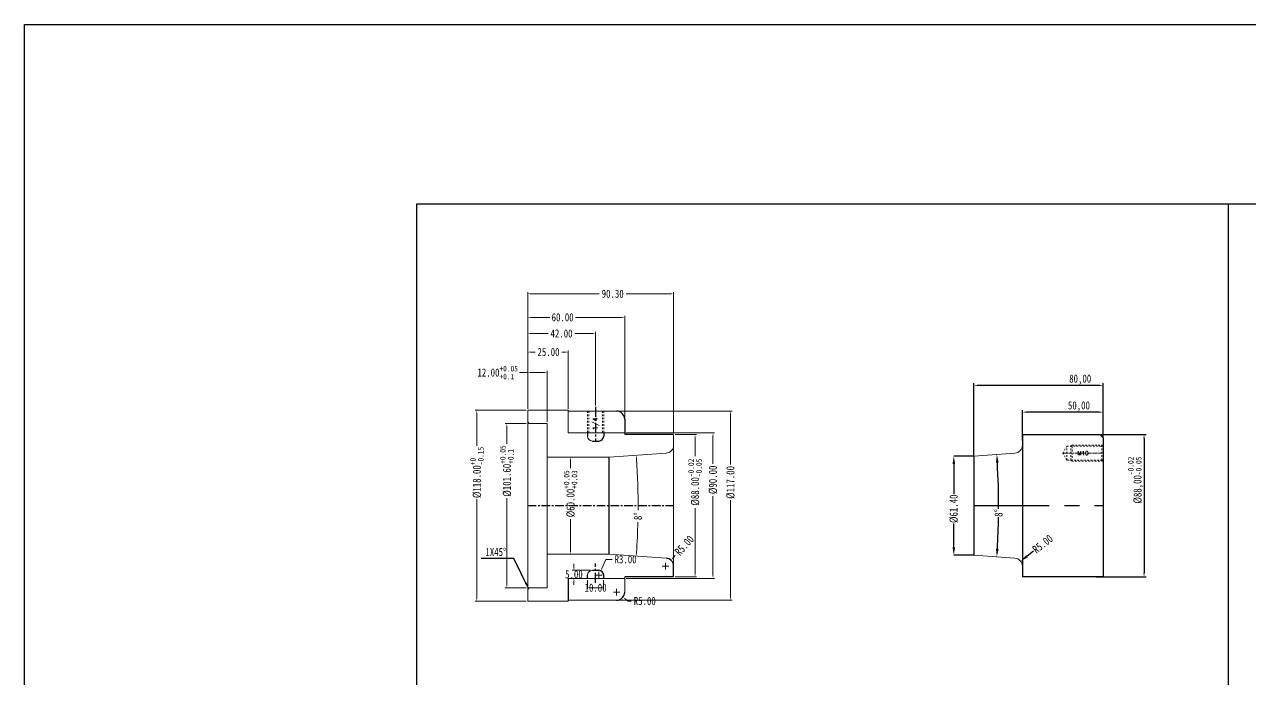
# Model space of a CAD drawing. Header units: millimetres. Extents: x -1495 to -116, y -3881 to 1305.
# Drawn here: x -1495 to -737, y 900 to 1305 of the extents above; entities that cross this region are included whole.
import ezdxf
from ezdxf.enums import TextEntityAlignment as Align

# ---------------------------------------------------------------- set-up
doc = ezdxf.new("R2010")
doc.units = ezdxf.units.MM
doc.header["$LTSCALE"] = 16.335
doc.header["$PDMODE"] = 3
doc.header["$PDSIZE"] = 0.3125
doc.linetypes.add('CENTER', pattern=[0.6, 0.375, -0.075, 0.075, -0.075])
doc.linetypes.add('HIDDEN', pattern=[0.2, 0.1, -0.1])
doc.layers.get('0').update_dxf_attribs({"linetype": 'CONTINUOUS'})
doc.layers.get('Defpoints').update_dxf_attribs({"linetype": 'CONTINUOUS'})
doc.layers.add('screw', color=33, linetype='CONTINUOUS', lineweight=13)
doc.styles.add('frame', font='PMingLiU.ttf')
doc.styles.get("Standard").update_dxf_attribs({"font": 'txt', "width": 0.8})
doc.styles.add('TXT', font='txt.shx', dxfattribs={"bigfont": 'gbcbig.shx'})
doc.dimstyles.new('ISO-25', dxfattribs={"dimtxt": 3.5, "dimasz": 2.5, "dimexe": 0.5, "dimexo": 0, "dimtad": 1, "dimdsep": 46, "dimtxsty": 'frame', "dimcen": 0.09, "dimclrd": 256, "dimclre": 256, "dimclrt": 256, "dimadec": 0, "dimazin": 0, "dimtfac": 1, "dimtmove": 0, "dimatfit": 3, "dimfxl": 0, "dimarcsym": 0})
doc.dimstyles.new('mold', dxfattribs={"dimtxt": 5, "dimasz": 2.5, "dimexe": 1.25, "dimexo": 0.625, "dimtad": 1, "dimzin": 1, "dimtxsty": 'Standard', "dimcen": 0, "dimclrd": 3, "dimclre": 3, "dimclrt": 2, "dimadec": 0, "dimazin": 0, "dimtfac": 1, "dimtofl": 0, "dimtmove": 0, "dimatfit": 3, "dimfxl": 0, "dimarcsym": 0})
doc.dimstyles.get("Standard").update_dxf_attribs({"dimtxt": 0.15625, "dimasz": 0.1875, "dimexe": 0.125, "dimexo": 0.0625, "dimtad": 0, "dimtih": 1, "dimtoh": 1, "dimdsep": 46, "dimtxsty": 'Standard', "dimcen": 0.09, "dimadec": 0, "dimazin": 0, "dimtp": 0.01, "dimtm": 0.01, "dimtfac": 1, "dimtofl": 0, "dimtmove": 0, "dimatfit": 3, "dimfxl": 0, "dimtolj": 1, "dimarcsym": 0})
doc.dimstyles.new('STANDARD$0', dxfattribs={"dimscale": 2, "dimtxt": 3, "dimasz": 3, "dimexe": 1.25, "dimexo": 0.625, "dimgap": 0.5, "dimtad": 0, "dimdsep": 46, "dimlunit": 6, "dimtxsty": 'Standard', "dimblk": 'CLOSEDBLANK', "dimcen": 0, "dimclrt": 2, "dimazin": 2, "dimtfac": 2, "dimtmove": 1, "dimatfit": 3, "dimfxl": 0, "dimtolj": 1, "dimtzin": 0, "dimarcsym": 0})

# ---------------------------------------------------------------- blocks, each defined once
blk = doc.blocks.new('*D175')
at = {"color": 1, "lineweight": 0}
for p, q in [((-1185.06, 1058.44), (-1197.97, 1058.44)), ((-1185.06, 956.84), (-1197.97, 956.84))]:
    blk.add_line(p, q, dxfattribs=at)
at = {"color": 0, "lineweight": 0}
for p, q in [((-1196.97, 1056.44), (-1196.97, 1045.89)), ((-1196.97, 958.84), (-1196.97, 1012.29))]:
    blk.add_line(p, q, dxfattribs=at)
at = {"color": 0}
for points in [[(-1197.31, 1056.44), (-1196.64, 1056.44), (-1196.97, 1058.44)], [(-1197.31, 958.84), (-1196.64, 958.84), (-1196.97, 956.84)]]:
    blk.add_solid(points, dxfattribs=at)
at = {"layer": 'Defpoints', "color": 0}
for p in [(-1184.06, 1058.44), (-1196.97, 956.84), (-1184.06, 956.84)]:
    blk.add_point(p, dxfattribs=at)
at = {"color": 0, "lineweight": 0, "insert": (-1196.97, 1029.09), "char_height": 5, "attachment_point": 5, "rotation": 90}
blk.add_mtext('\\A1;%%C101.60{\\H0.7x;\\S+0.05^ +0.1;}', dxfattribs=at)
blk = doc.blocks.new('*D176')
at = {"color": 0, "lineweight": 0}
for p, q in [((-1184.06, 1090.01), (-1189.18, 1090.01)), ((-1174.06, 1090.01), (-1182.06, 1090.01))]:
    blk.add_line(p, q, dxfattribs=at)
at = {"color": 1, "lineweight": 0}
for p, q in [((-1184.06, 1067.64), (-1184.06, 1091.01)), ((-1172.06, 1059.44), (-1172.06, 1091.01))]:
    blk.add_line(p, q, dxfattribs=at)
at = {"color": 0}
for points in [[(-1182.06, 1090.35), (-1182.06, 1089.68), (-1184.06, 1090.01)], [(-1174.06, 1090.35), (-1174.06, 1089.68), (-1172.06, 1090.01)]]:
    blk.add_solid(points, dxfattribs=at)
at = {"layer": 'Defpoints', "color": 0}
for p in [(-1172.06, 1090.01), (-1184.06, 1066.64), (-1172.06, 1058.44)]:
    blk.add_point(p, dxfattribs=at)
at = {"color": 0, "lineweight": 0, "insert": (-1202.64, 1090.01), "char_height": 5, "attachment_point": 5}
blk.add_mtext('\\A1;12.00{\\H0.7x;\\S+0.05^ +0.1;}', dxfattribs=at)
blk = doc.blocks.new('*D177')
at = {"color": 1, "lineweight": 0}
for p, q in [((-1185.06, 1066.64), (-1216.57, 1066.64)), ((-1185.06, 948.64), (-1216.57, 948.64))]:
    blk.add_line(p, q, dxfattribs=at)
at = {"color": 0, "lineweight": 0}
for p, q in [((-1215.57, 1064.64), (-1215.57, 1044.76)), ((-1215.57, 950.64), (-1215.57, 1011.63))]:
    blk.add_line(p, q, dxfattribs=at)
at = {"color": 0}
for points in [[(-1215.9, 1064.64), (-1215.23, 1064.64), (-1215.57, 1066.64)], [(-1215.9, 950.64), (-1215.23, 950.64), (-1215.57, 948.64)]]:
    blk.add_solid(points, dxfattribs=at)
at = {"layer": 'Defpoints', "color": 0}
for p in [(-1184.06, 1066.64), (-1215.57, 948.64), (-1184.06, 948.64)]:
    blk.add_point(p, dxfattribs=at)
at = {"color": 0, "lineweight": 0, "insert": (-1215.57, 1028.19), "char_height": 5, "attachment_point": 5, "rotation": 90}
blk.add_mtext('\\A1;%%C118.00{\\H0.7x;\\S+0^ -0.15;}', dxfattribs=at)
blk = doc.blocks.new('*D178')
at = {"color": 1, "lineweight": 0}
for p, q in [((-1171.06, 1037.64), (-1156.59, 1037.64)), ((-1171.06, 977.64), (-1156.59, 977.64))]:
    blk.add_line(p, q, dxfattribs=at)
at = {"color": 0, "lineweight": 0}
for p, q in [((-1157.59, 1035.64), (-1157.59, 1030.79)), ((-1157.59, 979.64), (-1157.59, 999.19))]:
    blk.add_line(p, q, dxfattribs=at)
at = {"color": 0}
for points in [[(-1157.93, 1035.64), (-1157.26, 1035.64), (-1157.59, 1037.64)], [(-1157.93, 979.64), (-1157.26, 979.64), (-1157.59, 977.64)]]:
    blk.add_solid(points, dxfattribs=at)
at = {"layer": 'Defpoints', "color": 0}
for p in [(-1172.06, 1037.64), (-1172.06, 977.64), (-1157.59, 977.64)]:
    blk.add_point(p, dxfattribs=at)
at = {"color": 0, "lineweight": 0, "insert": (-1157.59, 1014.99), "char_height": 5, "attachment_point": 5, "rotation": 90}
blk.add_mtext('\\A1;%%C60.00{\\H0.7x;\\S+0.05^ +0.03;}', dxfattribs=at)
blk = doc.blocks.new('*D179')
at = {"color": 1, "lineweight": 0}
for p, q in [((-1147.06, 961.64), (-1147.06, 955.87)), ((-1137.06, 961.64), (-1137.06, 955.87))]:
    blk.add_line(p, q, dxfattribs=at)
at = {"color": 0, "lineweight": 0}
blk.add_line((-1145.06, 956.87), (-1139.06, 956.87), dxfattribs=at)
at = {"color": 0}
for points in [[(-1145.06, 957.21), (-1145.06, 956.54), (-1147.06, 956.87)], [(-1139.06, 957.21), (-1139.06, 956.54), (-1137.06, 956.87)]]:
    blk.add_solid(points, dxfattribs=at)
at = {"layer": 'Defpoints', "color": 0}
for p in [(-1147.06, 962.64), (-1137.06, 962.64), (-1137.06, 956.87)]:
    blk.add_point(p, dxfattribs=at)
at = {"color": 0, "lineweight": 0, "insert": (-1142.06, 956.87), "char_height": 5, "attachment_point": 5}
blk.add_mtext('\\A1;10.00', dxfattribs=at)
blk = doc.blocks.new('*D180')
at = {"color": 0, "lineweight": 0}
for p, q in [((-1135.65, 974.41), (-1138, 969.2)), ((-1131.82, 974.41), (-1135.65, 974.41))]:
    blk.add_line(p, q, dxfattribs=at)
at = {"color": 1, "lineweight": 0}
for p, q in [((-1142.06, 964.64), (-1138.06, 964.64)), ((-1140.06, 962.64), (-1140.06, 966.64))]:
    blk.add_line(p, q, dxfattribs=at)
at = {"color": 0}
blk.add_solid([(-1138.31, 969.34), (-1137.7, 969.06), (-1138.82, 967.38)], dxfattribs=at)
at = {"layer": 'Defpoints', "color": 0}
for p in [(-1140.06, 964.64), (-1138.82, 967.38)]:
    blk.add_point(p, dxfattribs=at)
at = {"color": 0, "lineweight": 0, "insert": (-1123.48, 974.41), "char_height": 5, "attachment_point": 5}
blk.add_mtext('\\A1;R3.00', dxfattribs=at)
blk = doc.blocks.new('*D201')
at = {"color": 1, "lineweight": 0}
for p, q in [((-1184.06, 1067.64), (-1184.06, 1103.68)), ((-1159.06, 1067.64), (-1159.06, 1103.68))]:
    blk.add_line(p, q, dxfattribs=at)
at = {"color": 0, "lineweight": 0}
for p, q in [((-1182.06, 1102.68), (-1179.53, 1102.68)), ((-1161.06, 1102.68), (-1162.86, 1102.68))]:
    blk.add_line(p, q, dxfattribs=at)
at = {"color": 0}
for points in [[(-1182.06, 1103.01), (-1182.06, 1102.35), (-1184.06, 1102.68)], [(-1161.06, 1103.01), (-1161.06, 1102.35), (-1159.06, 1102.68)]]:
    blk.add_solid(points, dxfattribs=at)
at = {"layer": 'Defpoints', "color": 0}
for p in [(-1184.06, 1102.68), (-1184.06, 1066.64), (-1159.06, 1066.64)]:
    blk.add_point(p, dxfattribs=at)
at = {"color": 0, "lineweight": 0, "insert": (-1171.2, 1102.68), "char_height": 5, "attachment_point": 5}
blk.add_mtext('\\A1;25.00', dxfattribs=at)
blk = doc.blocks.new('*D202')
at = {"color": 1, "lineweight": 0}
for p, q in [((-1184.06, 1083.33), (-1184.06, 1115.17)), ((-1142.06, 1069.72), (-1142.06, 1115.17))]:
    blk.add_line(p, q, dxfattribs=at)
at = {"color": 0, "lineweight": 0}
for p, q in [((-1182.06, 1114.17), (-1171.48, 1114.17)), ((-1144.06, 1114.17), (-1154.82, 1114.17))]:
    blk.add_line(p, q, dxfattribs=at)
at = {"color": 0}
for points in [[(-1182.06, 1114.51), (-1182.06, 1113.84), (-1184.06, 1114.17)], [(-1144.06, 1114.51), (-1144.06, 1113.84), (-1142.06, 1114.17)]]:
    blk.add_solid(points, dxfattribs=at)
at = {"layer": 'Defpoints', "color": 0}
for p in [(-1184.06, 1114.17), (-1184.06, 1082.33), (-1142.06, 1068.72)]:
    blk.add_point(p, dxfattribs=at)
at = {"color": 0, "lineweight": 0, "insert": (-1163.15, 1114.17), "char_height": 5, "attachment_point": 5}
blk.add_mtext('\\A1;42.00', dxfattribs=at)
blk = doc.blocks.new('*D203')
at = {"color": 1, "lineweight": 0}
for p, q in [((-1128.06, 1066.14), (-1057.54, 1066.14)), ((-1128.06, 949.14), (-1057.54, 949.14))]:
    blk.add_line(p, q, dxfattribs=at)
at = {"color": 0, "lineweight": 0}
for p, q in [((-1058.54, 1064.14), (-1058.54, 1033.02)), ((-1058.54, 951.14), (-1058.54, 1011.02))]:
    blk.add_line(p, q, dxfattribs=at)
at = {"color": 0}
for points in [[(-1058.88, 1064.14), (-1058.21, 1064.14), (-1058.54, 1066.14)], [(-1058.88, 951.14), (-1058.21, 951.14), (-1058.54, 949.14)]]:
    blk.add_solid(points, dxfattribs=at)
at = {"layer": 'Defpoints', "color": 0}
for p in [(-1129.06, 1066.14), (-1129.06, 949.14), (-1058.54, 949.14)]:
    blk.add_point(p, dxfattribs=at)
at = {"color": 0, "lineweight": 0, "insert": (-1058.54, 1022.02), "char_height": 5, "attachment_point": 5, "rotation": 90}
blk.add_mtext('\\A1;%%c117.00', dxfattribs=at)
blk = doc.blocks.new('*D181')
at = {"color": 0, "lineweight": 0}
for p, q in [((-1155.46, 969.64), (-1155.46, 971.64)), ((-1155.46, 960.64), (-1155.46, 958.64))]:
    blk.add_line(p, q, dxfattribs=at)
at = {"color": 1, "lineweight": 0}
for p, q in [((-1145.49, 967.64), (-1156.46, 967.64)), ((-1145.49, 962.64), (-1156.46, 962.64))]:
    blk.add_line(p, q, dxfattribs=at)
at = {"color": 0}
for points in [[(-1155.79, 969.64), (-1155.12, 969.64), (-1155.46, 967.64)], [(-1155.79, 960.64), (-1155.12, 960.64), (-1155.46, 962.64)]]:
    blk.add_solid(points, dxfattribs=at)
at = {"layer": 'Defpoints', "color": 0}
for p in [(-1144.49, 967.64), (-1155.46, 962.64), (-1144.49, 962.64)]:
    blk.add_point(p, dxfattribs=at)
at = {"color": 0, "lineweight": 0, "insert": (-1155.46, 965.14), "char_height": 5, "attachment_point": 5}
blk.add_mtext('\\A1;5.00', dxfattribs=at)
blk = doc.blocks.new('*D204')
at = {"color": 1, "lineweight": 0}
for p, q in [((-1129.06, 952.14), (-1129.06, 956.14)), ((-1131.06, 954.14), (-1127.06, 954.14))]:
    blk.add_line(p, q, dxfattribs=at)
at = {"color": 0, "lineweight": 0}
for p, q in [((-1121.97, 948.6), (-1123.54, 949.83)), ((-1119.97, 948.6), (-1121.97, 948.6))]:
    blk.add_line(p, q, dxfattribs=at)
at = {"color": 0}
blk.add_solid([(-1123.34, 950.1), (-1123.75, 949.57), (-1125.12, 951.06)], dxfattribs=at)
at = {"layer": 'Defpoints', "color": 0}
for p in [(-1129.06, 954.14), (-1125.12, 951.06)]:
    blk.add_point(p, dxfattribs=at)
at = {"color": 0, "lineweight": 0, "insert": (-1111.63, 948.6), "char_height": 5, "attachment_point": 5}
blk.add_mtext('\\A1;R5.00', dxfattribs=at)
blk = doc.blocks.new('*D182')
at = {"color": 1, "lineweight": 0}
for p, q in [((-1092.76, 1051.64), (-1079.52, 1051.64)), ((-1092.76, 963.64), (-1079.52, 963.64))]:
    blk.add_line(p, q, dxfattribs=at)
at = {"color": 0, "lineweight": 0}
for p, q in [((-1080.52, 1049.64), (-1080.52, 1038.32)), ((-1080.52, 965.64), (-1080.52, 1006.05))]:
    blk.add_line(p, q, dxfattribs=at)
at = {"color": 0}
for points in [[(-1080.85, 1049.64), (-1080.19, 1049.64), (-1080.52, 1051.64)], [(-1080.85, 965.64), (-1080.19, 965.64), (-1080.52, 963.64)]]:
    blk.add_solid(points, dxfattribs=at)
at = {"layer": 'Defpoints', "color": 0}
for p in [(-1093.76, 1051.64), (-1093.76, 963.64), (-1080.52, 963.64)]:
    blk.add_point(p, dxfattribs=at)
at = {"color": 0, "lineweight": 0, "insert": (-1080.52, 1022.18), "char_height": 5, "attachment_point": 5, "rotation": 90}
blk.add_mtext('\\A1;%%C88.00{\\H0.7x;\\S-0.02^ -0.05;}', dxfattribs=at)
blk = doc.blocks.new('*D183')
at = {"color": 1, "lineweight": 0}
for p, q in [((-1184.06, 1067.64), (-1184.06, 1139.74)), ((-1093.76, 1052.64), (-1093.76, 1139.74))]:
    blk.add_line(p, q, dxfattribs=at)
at = {"color": 0, "lineweight": 0}
for p, q in [((-1182.06, 1138.74), (-1139.8, 1138.74)), ((-1095.76, 1138.74), (-1123.14, 1138.74))]:
    blk.add_line(p, q, dxfattribs=at)
at = {"color": 0}
for points in [[(-1182.06, 1139.08), (-1182.06, 1138.41), (-1184.06, 1138.74)], [(-1095.76, 1139.08), (-1095.76, 1138.41), (-1093.76, 1138.74)]]:
    blk.add_solid(points, dxfattribs=at)
at = {"layer": 'Defpoints', "color": 0}
for p in [(-1093.76, 1138.74), (-1184.06, 1066.64), (-1093.76, 1051.64)]:
    blk.add_point(p, dxfattribs=at)
at = {"color": 0, "lineweight": 0, "insert": (-1131.47, 1138.74), "char_height": 5, "attachment_point": 5}
blk.add_mtext('\\A1;90.30', dxfattribs=at)
blk = doc.blocks.new('*D184')
at = {"color": 1, "lineweight": 0}
for p, q in [((-1123.06, 1052.64), (-1068.41, 1052.64)), ((-1123.06, 962.64), (-1068.41, 962.64))]:
    blk.add_line(p, q, dxfattribs=at)
at = {"color": 0, "lineweight": 0}
for p, q in [((-1069.41, 1050.64), (-1069.41, 1033.61)), ((-1069.41, 964.64), (-1069.41, 1013.61))]:
    blk.add_line(p, q, dxfattribs=at)
at = {"color": 0}
for points in [[(-1069.74, 1050.64), (-1069.08, 1050.64), (-1069.41, 1052.64)], [(-1069.74, 964.64), (-1069.08, 964.64), (-1069.41, 962.64)]]:
    blk.add_solid(points, dxfattribs=at)
at = {"layer": 'Defpoints', "color": 0}
for p in [(-1124.06, 1052.64), (-1124.06, 962.64), (-1069.41, 962.64)]:
    blk.add_point(p, dxfattribs=at)
at = {"color": 0, "lineweight": 0, "insert": (-1069.41, 1023.61), "char_height": 5, "attachment_point": 5, "rotation": 90}
blk.add_mtext('\\A1;%%c90.00', dxfattribs=at)
blk = doc.blocks.new('*D205')
at = {"color": 1, "lineweight": 0}
for p, q in [((-1184.06, 1127.8), (-1184.06, 1123.17)), ((-1124.06, 1062.14), (-1124.06, 1125.17))]:
    blk.add_line(p, q, dxfattribs=at)
at = {"color": 0, "lineweight": 0}
for p, q in [((-1182.06, 1124.17), (-1170.45, 1124.17)), ((-1126.06, 1124.17), (-1154.45, 1124.17))]:
    blk.add_line(p, q, dxfattribs=at)
at = {"color": 0}
for points in [[(-1182.06, 1124.5), (-1182.06, 1123.84), (-1184.06, 1124.17)], [(-1126.06, 1124.5), (-1126.06, 1123.84), (-1124.06, 1124.17)]]:
    blk.add_solid(points, dxfattribs=at)
at = {"layer": 'Defpoints', "color": 0}
for p in [(-1184.06, 1128.8), (-1184.06, 1124.17), (-1124.06, 1061.14)]:
    blk.add_point(p, dxfattribs=at)
at = {"color": 0, "lineweight": 0, "insert": (-1162.45, 1124.17), "char_height": 5, "attachment_point": 5}
blk.add_mtext('\\A1;60.00', dxfattribs=at)
blk = doc.blocks.new('*D206')
at = {"color": 0, "lineweight": 0}
for start, end in [(359.63334, 3.74364), (356.25636, 358.69335)]:
    blk.add_arc((-1562.78, 1007.64), 447, start, end, dxfattribs=at)
at = {"color": 0}
for points in [[(-1117.07, 1036.8), (-1116.4, 1036.85), (-1116.87, 1038.82)], [(-1116.4, 978.43), (-1117.07, 978.48), (-1116.87, 976.46)]]:
    blk.add_solid(points, dxfattribs=at)
at = {"layer": 'Defpoints', "color": 0}
for p in [(-1098.41, 1040.11), (-1133.76, 1037.64), (-1115.9, 1018.04), (-1133.76, 977.64), (-1098.41, 975.17)]:
    blk.add_point(p, dxfattribs=at)
at = {"color": 0, "lineweight": 0, "insert": (-1115.83, 1001.11), "char_height": 5, "attachment_point": 5, "rotation": 89.16335}
blk.add_mtext('\\A1;8°', dxfattribs=at)
blk = doc.blocks.new('*D207')
at = {"color": 1, "lineweight": 0}
for p, q in [((-1098.76, 968.18), (-1098.76, 972.18)), ((-1100.76, 970.18), (-1096.76, 970.18))]:
    blk.add_line(p, q, dxfattribs=at)
at = {"color": 0, "lineweight": 0}
blk.add_line((-1092.73, 976.87), (-1094.07, 975.38), dxfattribs=at)
at = {"color": 0}
blk.add_solid([(-1094.32, 975.61), (-1093.82, 975.16), (-1095.41, 973.9)], dxfattribs=at)
at = {"layer": 'Defpoints', "color": 0}
for p in [(-1095.41, 973.9), (-1098.76, 970.18)]:
    blk.add_point(p, dxfattribs=at)
at = {"color": 0, "lineweight": 0, "insert": (-1087.15, 983.06), "char_height": 5, "attachment_point": 5, "rotation": 47.97658}
blk.add_mtext('\\A1;R5.00', dxfattribs=at)
blk = doc.blocks.new('*D188')
at = {"color": 3, "lineweight": -2}
for p, q in [((-877.98, 1048.04), (-877.98, 1066.76)), ((-830.48, 1065.51), (-875.48, 1065.51)), ((-827.98, 1050.27), (-827.98, 1066.76))]:
    blk.add_line(p, q, dxfattribs=at)
at = {"color": 3}
for points in [[(-875.48, 1065.93), (-875.48, 1065.09), (-877.98, 1065.51)], [(-830.48, 1065.93), (-830.48, 1065.09), (-827.98, 1065.51)]]:
    blk.add_solid(points, dxfattribs=at)
at = {"layer": 'Defpoints', "color": 0}
for p in [(-877.98, 1065.51), (-877.98, 1047.42), (-827.98, 1049.64)]:
    blk.add_point(p, dxfattribs=at)
at = {"color": 2, "insert": (-842.98, 1069.05), "char_height": 5, "attachment_point": 5}
blk.add_mtext('50,00', dxfattribs=at)
blk = doc.blocks.new('*D189')
at = {"color": 3, "lineweight": -2}
for p, q in [((-907.98, 1038.97), (-907.98, 1083.34)), ((-830.48, 1082.09), (-905.48, 1082.09)), ((-827.98, 1050.27), (-827.98, 1083.34))]:
    blk.add_line(p, q, dxfattribs=at)
at = {"color": 3}
for points in [[(-905.48, 1082.5), (-905.48, 1081.67), (-907.98, 1082.09)], [(-830.48, 1082.5), (-830.48, 1081.67), (-827.98, 1082.09)]]:
    blk.add_solid(points, dxfattribs=at)
at = {"layer": 'Defpoints', "color": 0}
for p in [(-907.98, 1082.09), (-827.98, 1049.64), (-907.98, 1038.34)]:
    blk.add_point(p, dxfattribs=at)
at = {"color": 2, "insert": (-842.19, 1085.63), "char_height": 5, "attachment_point": 5}
blk.add_mtext('80,00', dxfattribs=at)
blk = doc.blocks.new('*D190')
at = {"color": 3, "lineweight": -2}
for p, q in [((-829.36, 1051.64), (-801.44, 1051.64)), ((-802.69, 1049.14), (-802.69, 966.14)), ((-832.36, 963.64), (-801.44, 963.64))]:
    blk.add_line(p, q, dxfattribs=at)
at = {"color": 3}
for points in [[(-803.11, 1049.14), (-802.27, 1049.14), (-802.69, 1051.64)], [(-803.11, 966.14), (-802.27, 966.14), (-802.69, 963.64)]]:
    blk.add_solid(points, dxfattribs=at)
at = {"layer": 'Defpoints', "color": 0}
for p in [(-829.98, 1051.64), (-832.98, 963.64), (-802.69, 963.64)]:
    blk.add_point(p, dxfattribs=at)
at = {"color": 2, "insert": (-807.81, 1023.45), "char_height": 5, "attachment_point": 5, "rotation": 90}
blk.add_mtext('%%C88,00{\\H0.7x;\\S-0.02^ -0.05;}', dxfattribs=at)
blk = doc.blocks.new('*D212')
at = {"color": 4, "lineweight": -2}
for p, q in [((-907.98, 1038.34), (-920.41, 1038.34)), ((-920.41, 1033.34), (-920.41, 1014.7)), ((-920.41, 981.94), (-920.41, 996.7)), ((-907.98, 976.94), (-920.41, 976.94))]:
    blk.add_line(p, q, dxfattribs=at)
at = {"color": 4}
for points in [[(-921.24, 1033.34), (-919.58, 1033.34), (-920.41, 1038.34)], [(-921.24, 981.94), (-919.58, 981.94), (-920.41, 976.94)]]:
    blk.add_solid(points, dxfattribs=at)
at = {"layer": 'Defpoints', "color": 0}
for p in [(-907.98, 1038.34), (-920.41, 976.94), (-907.98, 976.94)]:
    blk.add_point(p, dxfattribs=at)
at = {"color": 6, "insert": (-920.41, 1005.7), "char_height": 5, "attachment_point": 5, "rotation": 90}
blk.add_mtext('\\A1;%%c61.40', dxfattribs=at)
blk = doc.blocks.new('*D213')
at = {"color": 4, "lineweight": -2}
for start, end in [(359.76395, 3.36943), (356.63057, 359.09134)]:
    blk.add_arc((-1347, 1007.64), 454.32, start, end, dxfattribs=at)
at = {"color": 4}
for points in [[(-894.3, 1034.29), (-892.64, 1034.4), (-893.79, 1039.33)], [(-892.64, 980.89), (-894.3, 980.99), (-893.79, 975.95)]]:
    blk.add_solid(points, dxfattribs=at)
at = {"layer": 'Defpoints', "color": 0}
for p in [(-882.63, 1040.11), (-907.98, 1038.34), (-892.8, 1018.21), (-907.98, 976.94), (-882.63, 975.17)]:
    blk.add_point(p, dxfattribs=at)
at = {"color": 6, "insert": (-892.7, 1003.1), "char_height": 5, "attachment_point": 5, "rotation": 89.42765}
blk.add_mtext('\\A1;8°', dxfattribs=at)
blk = doc.blocks.new('*D191')
at = {"color": 4, "lineweight": -2}
blk.add_line((-871.18, 979.44), (-875.11, 976.35), dxfattribs=at)
at = {"color": 4}
blk.add_solid([(-875.63, 977.01), (-874.6, 975.7), (-879.05, 973.27)], dxfattribs=at)
at = {"layer": 'Defpoints', "color": 0}
for p in [(-879.05, 973.27), (-882.98, 970.18)]:
    blk.add_point(p, dxfattribs=at)
at = {"color": 6, "insert": (-865.41, 983.96), "char_height": 5, "attachment_point": 5, "rotation": 38.10259}
blk.add_mtext('\\A1;R5.00', dxfattribs=at)

msp = doc.modelspace()

# ---------------------------------------------------------------- linework, layer by layer
at = {"ltscale": 0.5}
for p, q in [((-750.625, 1194.323), (-750.625, 508.609)), ((-1093.758, 963.641), (-1093.758, 970.182))]:
    msp.add_line(p, q, dxfattribs=at)
at = {"lineweight": 0}
for p, q in [((-1184.058, 1066.641), (-1159.058, 1066.641)), ((-1184.058, 1066.641), (-1184.058, 1059.441)), ((-1159.058, 1066.641), (-1159.058, 1052.641)), ((-1159.058, 1066.141), (-1129.058, 1066.141)), ((-1184.058, 1059.441), (-1183.058, 1058.441)), ((-1184.058, 1059.441), (-1184.058, 955.841)), ((-1172.058, 1058.441), (-1183.058, 1058.441)), ((-1172.058, 1058.441), (-1172.058, 1037.641)), ((-1159.058, 1052.641), (-1124.058, 1052.641)), ((-1093.758, 1051.641), (-1093.758, 1045.101)), ((-1133.758, 1037.641), (-1098.41, 1040.113)), ((-1093.758, 1045.101), (-1093.758, 970.182)), ((-907.983, 1038.341), (-882.634, 1040.113)), ((-1172.058, 1037.641), (-1172.058, 977.641)), ((-1172.058, 1037.641), (-1133.758, 1037.641)), ((-1172.058, 956.841), (-1172.058, 977.641)), ((-1172.058, 977.641), (-1133.758, 977.641)), ((-1133.758, 977.641), (-1098.41, 975.17)), ((-907.983, 976.942), (-882.634, 975.17)), ((-1124.058, 963.641), (-1124.058, 954.141)), ((-1183.058, 956.841), (-1184.058, 955.841)), ((-1184.058, 955.841), (-1184.058, 948.641)), ((-1172.058, 956.841), (-1183.058, 956.841)), ((-1159.058, 962.641), (-1124.058, 962.641)), ((-1184.058, 948.641), (-1159.058, 948.641)), ((-1159.058, 949.141), (-1129.058, 949.141))]:
    msp.add_line(p, q, dxfattribs=at)
at = {"color": 1, "linetype": 'CENTER'}
for p, q in [((-1142.058, 1068.723), (-1142.058, 1047.641)), ((-1142.058, 959.896), (-1142.058, 971.873))]:
    msp.add_line(p, q, dxfattribs=at)
for p, q in [((-1124.058, 1061.141), (-1124.058, 1051.641)), ((-1147.058, 1052.641), (-1147.058, 1050.641)), ((-1144.058, 1047.641), (-1140.058, 1047.641)), ((-1137.058, 1052.641), (-1137.058, 1050.641)), ((-1093.758, 1051.641), (-1124.058, 1051.641)), ((-877.983, 1051.642), (-877.983, 963.641)), ((-877.983, 1051.642), (-829.983, 1051.641)), ((-829.983, 1051.641), (-827.983, 1049.641)), ((-827.983, 1049.641), (-827.983, 963.642)), ((-1133.758, 977.641), (-1133.758, 1037.641)), ((-907.983, 1038.341), (-907.983, 976.942)), ((-1147.058, 962.641), (-1147.058, 964.641)), ((-1144.058, 967.641), (-1140.058, 967.641)), ((-1137.058, 962.641), (-1137.058, 964.641)), ((-1093.758, 963.641), (-1124.058, 963.641)), ((-827.983, 963.642), (-877.983, 963.641)), ((-1159.058, 962.641), (-1159.058, 948.641))]:
    msp.add_line(p, q)
at = {"color": 1, "linetype": 'CENTER', "ltscale": 0.870768}
msp.add_line((-1184.058, 1007.641), (-1093.758, 1007.641), dxfattribs=at)
at = {"color": 1, "linetype": 'CENTER', "ltscale": 7.62}
msp.add_line((-907.983, 1007.641), (-827.983, 1007.641), dxfattribs=at)
msp.add_lwpolyline([(-1495.417, 1305.363), (-115.894, 1305.363), (-115.894, -3881.077), (-1495.417, -3881.077)], close=True)
at = {"ltscale": 0.5}
msp.add_lwpolyline([(-1252.749, 1194.323), (-371.06, 1194.323), (-371.06, 508.609), (-1252.749, 508.609)], close=True, dxfattribs=at)
for centre, radius, start, end in [((-1129.058, 1061.141), 5, 0, 90), ((-1140.058, 1050.641), 3, 270, 0), ((-1140.058, 964.641), 3, 0, 90), ((-1129.058, 954.141), 5, 270, 0)]:
    msp.add_arc(centre, radius, start, end)
at = {"lineweight": 0}
for centre, radius, start, end in [((-1144.058, 1050.641), 3, 180, 270), ((-1098.758, 1045.101), 5, 274, 0), ((-882.983, 1045.101), 5, 274, 0), ((-882.983, 970.182), 5, 0, 86), ((-1144.058, 964.641), 3, 90, 180)]:
    msp.add_arc(centre, radius, start, end, dxfattribs=at)
at = {"ltscale": 0.5}
msp.add_arc((-1098.758, 970.182), 5, 0, 86, dxfattribs=at)
at = {"layer": 'screw', "color": 92, "linetype": 'HIDDEN', "ltscale": 0.621977}
for p, q in [((-1147.058, 1066.141), (-1147.058, 1052.641)), ((-1137.058, 1066.141), (-1137.058, 1052.641)), ((-847.983, 1044.391), (-847.233, 1045.141)), ((-847.983, 1035.891), (-847.983, 1044.391)), ((-847.233, 1045.141), (-827.983, 1045.141)), ((-847.233, 1035.141), (-847.233, 1045.141)), ((-847.233, 1035.141), (-847.983, 1035.891)), ((-827.983, 1035.141), (-847.233, 1035.141))]:
    msp.add_line(p, q, dxfattribs=at)
at = {"layer": 'screw', "linetype": 'HIDDEN', "ltscale": 0.621977}
for p, q in [((-1146.308, 1066.141), (-1146.308, 1052.641)), ((-1137.808, 1066.141), (-1137.808, 1052.641))]:
    msp.add_line(p, q, dxfattribs=at)
at = {"layer": 'screw', "color": 8, "linetype": 'HIDDEN', "ltscale": 0.621977}
for p, q in [((-852.936, 1040.141), (-850.483, 1044.391)), ((-850.483, 1035.891), (-852.936, 1040.141)), ((-850.483, 1044.391), (-828.733, 1044.391)), ((-850.483, 1035.891), (-850.483, 1044.391)), ((-828.733, 1044.391), (-827.983, 1045.141)), ((-828.733, 1035.891), (-828.733, 1044.391)), ((-828.733, 1035.891), (-850.483, 1035.891)), ((-827.983, 1035.141), (-828.733, 1035.891))]:
    msp.add_line(p, q, dxfattribs=at)
at = {"layer": 'screw', "color": 1, "linetype": 'CENTER', "ltscale": 0.388736}
msp.add_line((-827.983, 1040.141), (-852.936, 1040.141), dxfattribs=at)

# ---------------------------------------------------------------- texts
at = {"insert": (-1210.227, 981.484), "char_height": 5, "width": 18.00079, "attachment_point": 1}
msp.add_mtext('{\\fSimSun|b0|i0|c134|p2;1X45%%D}', dxfattribs=at)
at = {"layer": 'screw', "color": 222, "linetype": 'HIDDEN', "ltscale": 0.746373, "style": 'TXT'}
msp.add_text('1/4', height=3, rotation=89.99973, dxfattribs=at).set_placement((-1142.058, 1058.34), align=Align.MIDDLE)
at = {"layer": 'screw', "color": 6, "linetype": 'HIDDEN', "ltscale": 0.621977, "style": 'TXT'}
msp.add_text('M10', height=2.5, dxfattribs=at).set_placement((-840.46, 1040.141), align=Align.MIDDLE)

# ---------------------------------------------------------------- dimensions: what is measured, and where the dimension line sits
at = {"lineweight": 0}
for base, p1, p2, dimstyle, override, picture, middle in [((-1093.758, 1138.743), (-1184.058, 1066.641), (-1093.758, 1051.641), 'Standard', {"dimtxt": 5, "dimasz": 2, "dimexe": 1, "dimexo": 1, "dimgap": 1, "dimzin": 0, "dimdsep": 0, "dimcen": 2, "dimclre": 1, "dimtol": 0, "dimtp": 0, "dimtm": 0, "dimtzin": 0, "dimlwd": 0, "dimlwe": 0}, '*D183', (-1131.471, 1138.743)), ((-1184.058, 1124.169), (-1124.058, 1061.141), (-1184.058, 1128.803), 'STANDARD$0', {"dimscale": 1, "dimtxt": 5, "dimasz": 2, "dimexe": 1, "dimexo": 1, "dimgap": 1, "dimtih": 1, "dimtoh": 1, "dimzin": 0, "dimdsep": 0, "dimlunit": 2, "dimcen": 2, "dimclre": 1, "dimclrt": 0, "dimadec": 0, "dimazin": 0, "dimtfac": 1, "dimtofl": 0, "dimtmove": 0, "dimlwd": 0, "dimlwe": 0}, '*D205', (-1162.452, 1124.169)), ((-1184.058, 1114.175), (-1142.058, 1068.723), (-1184.058, 1082.327), 'Standard', {"dimtxt": 5, "dimasz": 2, "dimexe": 1, "dimexo": 1, "dimgap": 1, "dimzin": 0, "dimdsep": 0, "dimcen": 2, "dimclre": 1, "dimtol": 0, "dimtp": 0, "dimtm": 0, "dimtzin": 0, "dimlwd": 0, "dimlwe": 0}, '*D202', (-1163.149, 1114.175)), ((-1184.058, 1102.679), (-1159.058, 1066.641), (-1184.058, 1066.641), 'Standard', {"dimtxt": 5, "dimasz": 2, "dimexe": 1, "dimexo": 1, "dimgap": 1, "dimzin": 0, "dimdsep": 0, "dimcen": 2, "dimclre": 1, "dimtol": 0, "dimtp": 0, "dimtm": 0, "dimtzin": 0, "dimlwd": 0, "dimlwe": 0}, '*D201', (-1171.198, 1102.679)), ((-1137.058, 956.873), (-1147.058, 962.641), (-1137.058, 962.641), 'Standard', {"dimtxt": 5, "dimasz": 2, "dimexe": 1, "dimexo": 1, "dimgap": 1, "dimzin": 0, "dimdsep": 0, "dimcen": 2, "dimclre": 1, "dimtol": 0, "dimtp": 0, "dimtm": 0, "dimtzin": 0, "dimlwd": 0, "dimlwe": 0}, '*D179', (-1142.058, 956.873))]:
    dim = msp.add_linear_dim(base=base, p1=p1, p2=p2, dimstyle=dimstyle, override=override, dxfattribs=at)
    dim.commit()
    dim.dimension.update_dxf_attribs({"geometry": picture, "text_midpoint": middle, "dimtype": 160})
dim = msp.add_linear_dim(base=(-1172.058, 1090.013), p1=(-1184.058, 1066.641), p2=(-1172.058, 1058.441), text='<>{\\H0.7x;\\S+0.05^ +0.1;}', dimstyle='Standard', override={"dimtxt": 5, "dimasz": 2, "dimexe": 1, "dimexo": 1, "dimgap": 1, "dimzin": 0, "dimdsep": 0, "dimcen": 2, "dimclre": 1, "dimtol": 0, "dimtp": 0, "dimtm": 0, "dimtzin": 0, "dimlwd": 0, "dimlwe": 0}, dxfattribs=at)
dim.commit()
dim.dimension.update_dxf_attribs({"geometry": '*D176', "text_midpoint": (-1202.642, 1090.013), "dimtype": 160})
at = {"color": 6}
for base, p2, picture, middle in [((-907.983, 1082.088), (-907.983, 1038.341), '*D189', (-842.192, 1082.088)), ((-877.983, 1065.51), (-877.983, 1047.416), '*D188', (-842.983, 1065.51))]:
    dim = msp.add_linear_dim(base=base, p1=(-827.983, 1049.641), p2=p2, dimstyle='mold', dxfattribs=at)
    dim.commit()
    dim.dimension.update_dxf_attribs({"geometry": picture, "text_midpoint": middle, "dimtype": 160})
at = {"lineweight": 0}
for base, p1, p2, text, dimstyle, override, picture, middle in [((-1215.565, 948.641), (-1184.058, 1066.641), (-1184.058, 948.641), '%%C<>{\\H0.7x;\\S+0^ -0.15;}', 'STANDARD$0', {"dimscale": 1, "dimtxt": 5, "dimasz": 2, "dimexe": 1, "dimexo": 1, "dimgap": 1, "dimzin": 0, "dimdsep": 0, "dimlunit": 2, "dimcen": 2, "dimclre": 1, "dimclrt": 0, "dimadec": 0, "dimazin": 0, "dimtfac": 1, "dimtofl": 0, "dimtmove": 0, "dimlwd": 0, "dimlwe": 0}, '*D177', (-1215.565, 1028.194)), ((-1058.545, 949.141), (-1129.058, 1066.141), (-1129.058, 949.141), '%%c<>', 'Standard', {"dimtxt": 5, "dimasz": 2, "dimexe": 1, "dimexo": 1, "dimgap": 1, "dimtih": 0, "dimtoh": 0, "dimzin": 0, "dimdsep": 0, "dimcen": 2, "dimclre": 1, "dimtol": 0, "dimlim": 0, "dimtp": 0, "dimtm": 0, "dimtzin": 0, "dimlwd": 0, "dimlwe": 0}, '*D203', (-1058.545, 1022.024)), ((-1196.972, 956.841), (-1184.058, 1058.441), (-1184.058, 956.841), '%%C<>{\\H0.7x;\\S+0.05^ +0.1;}', 'STANDARD$0', {"dimscale": 1, "dimtxt": 5, "dimasz": 2, "dimexe": 1, "dimexo": 1, "dimgap": 1, "dimzin": 0, "dimdsep": 0, "dimlunit": 2, "dimcen": 2, "dimclre": 1, "dimclrt": 0, "dimadec": 0, "dimazin": 0, "dimtfac": 1, "dimtofl": 0, "dimtmove": 0, "dimlwd": 0, "dimlwe": 0}, '*D175', (-1196.972, 1029.089)), ((-1069.41, 962.641), (-1124.058, 1052.641), (-1124.058, 962.641), '%%c<>', 'STANDARD$0', {"dimscale": 1, "dimtxt": 5, "dimasz": 2, "dimexe": 1, "dimexo": 1, "dimgap": 1, "dimzin": 0, "dimdsep": 0, "dimlunit": 2, "dimcen": 2, "dimclre": 1, "dimclrt": 0, "dimadec": 0, "dimazin": 0, "dimtfac": 1, "dimtofl": 0, "dimtmove": 0, "dimlwd": 0, "dimlwe": 0}, '*D184', (-1069.41, 1023.613)), ((-1080.519, 963.641), (-1093.758, 1051.641), (-1093.758, 963.641), '%%C<>{\\H0.7x;\\S-0.02^ -0.05;}', 'STANDARD$0', {"dimscale": 1, "dimtxt": 5, "dimasz": 2, "dimexe": 1, "dimexo": 1, "dimgap": 1, "dimzin": 0, "dimdsep": 0, "dimlunit": 2, "dimcen": 2, "dimclre": 1, "dimclrt": 0, "dimadec": 0, "dimazin": 0, "dimtfac": 1, "dimtofl": 0, "dimtmove": 0, "dimlwd": 0, "dimlwe": 0}, '*D182', (-1080.519, 1022.185)), ((-1157.592, 977.641), (-1172.058, 1037.641), (-1172.058, 977.641), '%%C<>{\\H0.7x;\\S+0.05^ +0.03;}', 'STANDARD$0', {"dimscale": 1, "dimtxt": 5, "dimasz": 2, "dimexe": 1, "dimexo": 1, "dimgap": 1, "dimzin": 0, "dimdsep": 0, "dimlunit": 2, "dimcen": 2, "dimclre": 1, "dimclrt": 0, "dimadec": 0, "dimazin": 0, "dimtfac": 1, "dimtofl": 0, "dimtmove": 0, "dimlwd": 0, "dimlwe": 0}, '*D178', (-1157.592, 1014.987))]:
    dim = msp.add_linear_dim(base=base, p1=p1, p2=p2, angle=90, text=text, dimstyle=dimstyle, override=override, dxfattribs=at)
    dim.commit()
    dim.dimension.update_dxf_attribs({"geometry": picture, "text_midpoint": middle, "dimtype": 160})
at = {"color": 6}
dim = msp.add_linear_dim(base=(-802.689, 963.642), p1=(-829.983, 1051.641), p2=(-832.983, 963.642), angle=90, text='%%C<>{\\H0.7x;\\S-0.02^ -0.05;}', dimstyle='mold', dxfattribs=at)
dim.commit()
dim.dimension.update_dxf_attribs({"geometry": '*D190', "text_midpoint": (-802.689, 1023.451), "dimtype": 160})
at = {"lineweight": 0}
dim = msp.add_angular_dim_2l(base=(-1115.9, 1018.043), line1=((-1133.758, 977.641), (-1098.41, 975.17)), line2=((-1133.758, 1037.641), (-1098.41, 1040.113)), dimstyle='Standard', override={"dimtxt": 5, "dimasz": 2, "dimexe": 1, "dimexo": 1, "dimgap": 1, "dimtih": 0, "dimtoh": 0, "dimzin": 0, "dimdsep": 0, "dimcen": 2, "dimclre": 1, "dimtp": 0, "dimtm": 0, "dimtzin": 0, "dimlwd": 0, "dimlwe": 0}, dxfattribs=at)
dim.commit()
dim.dimension.update_dxf_attribs({"geometry": '*D206', "text_midpoint": (-1115.827, 1001.114), "dimtype": 162})
at = {"color": 3}
dim = msp.add_angular_dim_2l(base=(-892.804, 1018.213), line1=((-907.983, 976.942), (-882.634, 975.17)), line2=((-907.983, 1038.341), (-882.634, 1040.113)), dimstyle='Standard', override={"dimtxt": 5, "dimasz": 5, "dimexe": 0, "dimexo": 0, "dimgap": 0, "dimtih": 0, "dimtoh": 0, "dimzin": 0, "dimcen": 0, "dimclrd": 4, "dimclre": 4, "dimclrt": 6, "dimtp": 0, "dimtm": 0, "dimtzin": 0}, dxfattribs=at)
dim.commit()
dim.dimension.update_dxf_attribs({"geometry": '*D213', "text_midpoint": (-892.704, 1003.103), "dimtype": 162})
dim = msp.add_linear_dim(base=(-920.411, 976.942), p1=(-907.983, 1038.341), p2=(-907.983, 976.942), angle=90, text='%%c<>', dimstyle='STANDARD$0', override={"dimscale": 1, "dimtxt": 5, "dimasz": 5, "dimexe": 0, "dimexo": 0, "dimgap": 0, "dimzin": 0, "dimlunit": 2, "dimclrd": 4, "dimclre": 4, "dimclrt": 6, "dimazin": 0, "dimtp": 0.01, "dimtm": 0.01, "dimtfac": 1, "dimtofl": 0, "dimtmove": 0, "dimfxl": 1.25})
dim.commit()
dim.dimension.update_dxf_attribs({"geometry": '*D212', "text_midpoint": (-920.411, 1005.695), "dimtype": 160})
at = {"lineweight": 0}
for center, mpoint, override, picture, middle in [((-1098.758, 970.182), (-1095.411, 973.896), {"dimtxt": 5, "dimasz": 2, "dimexe": 1, "dimexo": 1, "dimgap": 1, "dimtih": 0, "dimtoh": 0, "dimzin": 0, "dimdsep": 0, "dimcen": 2, "dimclre": 1, "dimtp": 0, "dimtm": 0, "dimtzin": 0, "dimlwd": 0, "dimlwe": 0}, '*D207', (-1087.155, 983.058)), ((-1129.058, 954.141), (-1125.118, 951.064), {"dimtxt": 5, "dimasz": 2, "dimexe": 1, "dimexo": 1, "dimgap": 1, "dimzin": 0, "dimdsep": 0, "dimcen": 2, "dimclre": 1, "dimtol": 0, "dimtp": 0, "dimtm": 0, "dimtzin": 0, "dimlwd": 0, "dimlwe": 0}, '*D204', (-1111.632, 948.602))]:
    dim = msp.add_radius_dim(center=center, mpoint=mpoint, dimstyle='Standard', override=override, dxfattribs=at)
    dim.commit()
    dim.dimension.update_dxf_attribs({"geometry": picture, "text_midpoint": middle})
at = {"color": 3}
dim = msp.add_radius_dim(center=(-882.983, 970.182), mpoint=(-879.048, 973.267), dimstyle='Standard', override={"dimtxt": 5, "dimasz": 5, "dimexe": 0, "dimexo": 0, "dimgap": 0, "dimtih": 0, "dimtoh": 0, "dimzin": 0, "dimcen": 0, "dimclrd": 4, "dimclre": 4, "dimclrt": 6, "dimtp": 0, "dimtm": 0, "dimtzin": 0}, dxfattribs=at)
dim.commit()
dim.dimension.update_dxf_attribs({"geometry": '*D191', "text_midpoint": (-865.408, 983.963)})
at = {"lineweight": 0}
dim = msp.add_linear_dim(base=(-1155.455, 962.641), p1=(-1144.486, 967.641), p2=(-1144.486, 962.641), angle=90, dimstyle='Standard', override={"dimtxt": 5, "dimasz": 2, "dimexe": 1, "dimexo": 1, "dimgap": 1, "dimzin": 0, "dimdsep": 0, "dimcen": 2, "dimclre": 1, "dimtol": 0, "dimtp": 0, "dimtm": 0, "dimtzin": 0, "dimlwd": 0, "dimlwe": 0}, dxfattribs=at)
dim.commit()
dim.dimension.update_dxf_attribs({"geometry": '*D181', "text_midpoint": (-1155.455, 965.141), "dimtype": 160})
dim = msp.add_radius_dim(center=(-1140.058, 964.641), mpoint=(-1138.825, 967.376), dimstyle='Standard', override={"dimtxt": 5, "dimasz": 2, "dimexe": 1, "dimexo": 1, "dimgap": 1, "dimzin": 0, "dimdsep": 0, "dimcen": 2, "dimclre": 1, "dimtol": 0, "dimtp": 0, "dimtm": 0, "dimtzin": 0, "dimlwd": 0, "dimlwe": 0}, dxfattribs=at)
dim.commit()
dim.dimension.update_dxf_attribs({"geometry": '*D180', "text_midpoint": (-1123.485, 974.411), "dimtype": 164})

# ---------------------------------------------------------------- leaders
msp.add_leader([(-1183.558, 956.341), (-1192.693, 974.987), (-1212.814, 974.987)], dimstyle='ISO-25', override={"dimscale": 1, "dimtxt": 4.5, "dimasz": 4, "dimexe": 0, "dimgap": 0, "dimtad": 0, "dimclrd": 256, "dimclre": 3, "dimclrt": 6})

doc.saveas('drawing.dxf')
